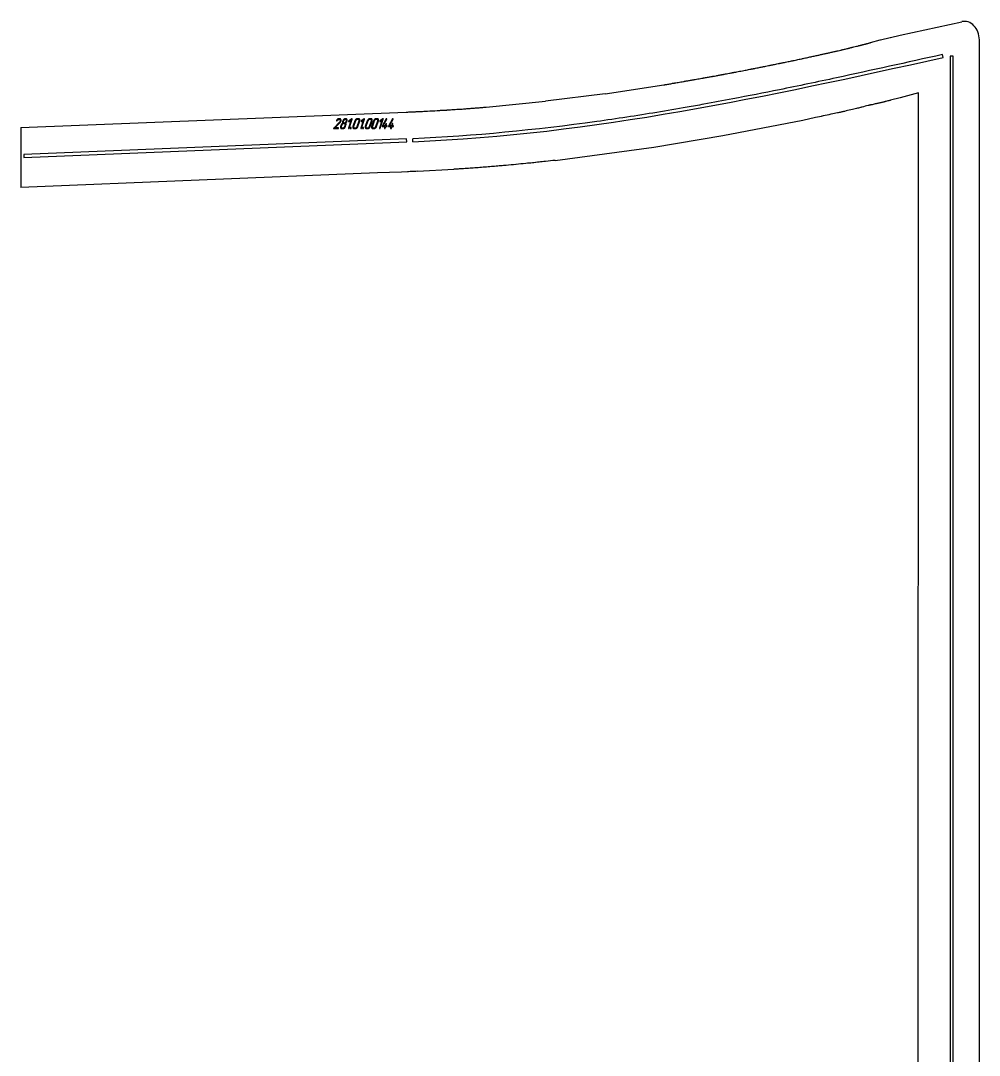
# Model space of a CAD drawing. Header units: millimetres. Extents: x 267 to 1230, y 100 to 2180.
# Drawn here: x 267 to 1230, y 1140 to 2180 of the extents above; entities that cross this region are included whole.
import ezdxf

# ---------------------------------------------------------------- set-up
doc = ezdxf.new("R2010")
doc.units = ezdxf.units.MM
doc.linetypes.add('K5LT32769', pattern=[0])
doc.layers.add('Engraving', color=7, linetype='Continuous')

msp = doc.modelspace()

# ---------------------------------------------------------------- linework, layer by layer
at = {"color": 150, "linetype": 'K5LT32769', "lineweight": 25, "true_color": 0x0080ff}
for p, q in [((1150.8, 2165.2), (1212.6, 2178.8)), ((1140.9, 2162.9), (1150.7, 2165.1)), ((1119.4, 2157.3), (1120, 2157.5)), ((1120, 2157.5), (1120.9, 2157.7)), ((1121.1, 2157.8), (1130.8, 2160.4)), ((1131, 2160.5), (1140.7, 2162.9)), ((1230.3, 2160.6), (1230.3, 137.7)), ((854.3, 2106.3), (913.3, 2115.4)), ((854.3, 2106.3), (794.5, 2098.8)), ((1150.7, 2102.4), (1140.9, 2099.8)), ((1150.8, 2102.4), (1150.7, 2102.4)), ((1169.2, 2107.3), (1150.8, 2102.4)), ((1168.6, 180.9), (1169.2, 2107.3)), ((705.3, 2090.7), (705.5, 2090.7)), ((715.2, 2091.4), (715.4, 2091.4)), ((725, 2092.1), (725.3, 2092.1)), ((734.9, 2092.9), (794.5, 2098.8)), ((1101.3, 2090.2), (1101.1, 2090.1)), ((1111.2, 2092.6), (1111, 2092.5)), ((1121.1, 2095.1), (1120.9, 2095)), ((1131, 2097.3), (1130.8, 2097.3)), ((1140.2, 2099.6), (1139.3, 2099.4)), ((1140.7, 2099.7), (1140.2, 2099.6)), ((1140.9, 2099.8), (1140.7, 2099.7)), ((267.1, 2072.3), (654.5, 2088)), ((655.8, 2088), (655.9, 2088)), ((665.7, 2088.4), (665.9, 2088.5)), ((675.6, 2088.9), (675.8, 2088.9)), ((685.5, 2089.5), (685.7, 2089.5)), ((695.4, 2090), (695.6, 2090.1)), ((972.7, 2064.4), (1052.9, 2079.8)), ((1052.9, 2079.8), (1065.7, 2082.7)), ((1065.7, 2082.7), (1071.6, 2083.8)), ((1081.5, 2085.8), (1081.3, 2085.8)), ((1091.4, 2087.9), (1091.2, 2087.9)), ((267.1, 2072.3), (267.1, 2045.3)), ((903.4, 2052.8), (972.7, 2064.4)), ((804.2, 2039.4), (903.4, 2052.8)), ((267.1, 2045.3), (267.1, 2042.3)), ((267.1, 2042.3), (267.1, 2012.2)), ((794.5, 2038.3), (794.3, 2038.3)), ((655.8, 2028), (649.6, 2027.7)), ((655.9, 2028), (655.8, 2028)), ((656.8, 2028), (655.9, 2028)), ((665.7, 2028.4), (702.4, 2030.4)), ((705.5, 2030.6), (705.3, 2030.6)), ((715.4, 2031.2), (715.2, 2031.2)), ((725.3, 2032), (725, 2031.9)), ((735.2, 2032.7), (734.9, 2032.7)), ((745, 2033.5), (744.8, 2033.5)), ((754.6, 2034.4), (753.7, 2034.3)), ((754.7, 2034.4), (754.6, 2034.4)), ((754.9, 2034.4), (754.7, 2034.4)), ((764.8, 2035.3), (764.6, 2035.3)), ((774.7, 2036.3), (774.5, 2036.3)), ((784.6, 2037.3), (784.4, 2037.3)), ((625.7, 2026.8), (267.1, 2012.2)), ((649.6, 2027.7), (625.7, 2026.8))]:
    msp.add_line(p, q, dxfattribs=at)
msp.add_arc((1153.5, 2155.1), 10.4, 105.0562, 105.6192, dxfattribs=at)
msp.add_ellipse((1215.3, 2160.6), major_axis=(0, -18.5), ratio=0.811415, start_param=1.570796, end_param=3.318696, dxfattribs=at)
for points in [[(1140.7, 2162.9), (1140.8, 2162.9), (1140.8, 2162.9), (1140.9, 2162.9)], [(1111.2, 2155.2), (1111.6, 2155.3), (1112.2, 2155.4), (1113.3, 2155.7), (1114.3, 2156), (1115.3, 2156.2), (1116.3, 2156.5), (1117.4, 2156.8), (1118.4, 2157), (1119.1, 2157.2), (1119.4, 2157.3)], [(1120.9, 2157.7), (1121, 2157.8), (1121, 2157.8), (1121.1, 2157.8)], [(1130.8, 2160.4), (1130.9, 2160.4), (1130.9, 2160.4), (1131, 2160.5)], [(1061.5, 2143.6), (1061.6, 2143.6), (1061.7, 2143.7), (1061.7, 2143.7)], [(1071.4, 2145.8), (1071.5, 2145.8), (1071.6, 2145.8), (1071.6, 2145.9)], [(1012, 2133.3), (1012.1, 2133.4), (1012.2, 2133.4), (1012.2, 2133.4)], [(1021.9, 2135.3), (1022, 2135.4), (1022.1, 2135.4), (1022.1, 2135.4)], [(1031.8, 2137.4), (1031.9, 2137.4), (1032, 2137.4), (1032, 2137.4)], [(1041.7, 2139.4), (1041.8, 2139.4), (1041.9, 2139.4), (1041.9, 2139.5)], [(1051.6, 2141.5), (1051.7, 2141.5), (1051.8, 2141.5), (1051.8, 2141.6)], [(952.7, 2122.1), (952.7, 2122.1), (952.8, 2122.1), (952.9, 2122.2)], [(962.6, 2123.9), (962.6, 2123.9), (962.7, 2123.9), (962.8, 2123.9)], [(972.5, 2125.7), (972.5, 2125.7), (972.6, 2125.8), (972.7, 2125.8)], [(982.4, 2127.6), (982.4, 2127.6), (982.5, 2127.6), (982.6, 2127.6)], [(992.2, 2129.5), (992.3, 2129.5), (992.4, 2129.5), (992.5, 2129.5)], [(1002.1, 2131.4), (1002.2, 2131.4), (1002.3, 2131.4), (1002.4, 2131.4)], [(923, 2117), (923, 2117), (923.1, 2117), (923.2, 2117)], [(932.9, 2118.6), (932.9, 2118.7), (933, 2118.7), (933.1, 2118.7)], [(942.8, 2120.4), (942.8, 2120.4), (942.9, 2120.4), (943, 2120.4)], [(654.5, 2088), (655, 2088), (655.4, 2088), (655.8, 2088)], [(675.8, 2088.9), (679, 2089.1), (682.2, 2089.3), (685.5, 2089.5)], [(794.3, 2038.3), (793.2, 2038.2), (791.1, 2038), (787.9, 2037.6), (785.7, 2037.4), (784.6, 2037.3)], [(804.2, 2039.4), (801, 2039.1), (797.8, 2038.7), (794.5, 2038.3)], [(705.3, 2030.6), (704.3, 2030.5), (703.4, 2030.4), (702.4, 2030.4)], [(734.9, 2032.7), (733.9, 2032.6), (731.7, 2032.4), (728.5, 2032.2), (726.3, 2032), (725.3, 2032)], [(744.8, 2033.5), (743.8, 2033.4), (741.6, 2033.2), (738.4, 2033), (736.2, 2032.8), (735.2, 2032.7)], [(764.6, 2035.3), (761.4, 2035), (758.2, 2034.7), (754.9, 2034.4)], [(774.5, 2036.3), (771.3, 2035.9), (768.1, 2035.6), (764.8, 2035.3)]]:
    msp.add_open_spline(points, degree=3, dxfattribs=at)
for points, knots in [([(1091.4, 2150.4), (1091.8, 2150.4), (1092.6, 2150.6), (1094, 2150.9), (1095.6, 2151.3), (1097.2, 2151.7), (1098.4, 2152), (1099.3, 2152.2), (1100.2, 2152.4), (1100.8, 2152.6), (1101.1, 2152.7)], [0, 0, 0, 0, 0.117974, 0.235948, 0.432571, 0.629195, 0.721896, 0.814597, 0.907299, 1, 1, 1, 1]), ([(1101.1, 2152.7), (1101.1, 2152.7), (1101.2, 2152.7), (1101.2, 2152.7), (1101.3, 2152.7), (1101.3, 2152.7), (1101.3, 2152.7), (1101.3, 2152.7)], [0, 0, 0, 0, 0.249795, 0.499589, 0.749686, 0.874843, 1, 1, 1, 1]), ([(1101.3, 2152.7), (1101.5, 2152.8), (1102, 2152.9), (1102.9, 2153.1), (1104.5, 2153.5), (1106.6, 2154), (1108.5, 2154.5), (1109.9, 2154.8), (1110.7, 2155), (1111, 2155.1)], [0, 0, 0, 0, 0.070032, 0.140063, 0.280127, 0.560253, 0.780127, 0.890063, 1, 1, 1, 1]), ([(1111, 2155.1), (1111, 2155.1), (1111.1, 2155.1), (1111.1, 2155.2), (1111.2, 2155.2), (1111.2, 2155.2), (1111.2, 2155.2), (1111.2, 2155.2)], [0, 0, 0, 0, 0.249834, 0.499668, 0.749745, 0.874872, 1, 1, 1, 1]), ([(1051.8, 2141.6), (1052.3, 2141.7), (1053.6, 2141.9), (1056.3, 2142.5), (1059.1, 2143.1), (1061, 2143.5), (1061.5, 2143.6)], [0, 0, 0, 0, 0.155109, 0.387772, 0.853098, 1, 1, 1, 1]), ([(1061.7, 2143.7), (1062.6, 2143.9), (1064.8, 2144.3), (1067.6, 2144.9), (1069.9, 2145.5), (1070.9, 2145.7), (1071.4, 2145.8)], [0, 0, 0, 0, 0.275289, 0.688223, 0.844112, 1, 1, 1, 1]), ([(1071.6, 2145.9), (1072.1, 2146), (1073.2, 2146.2), (1075.3, 2146.7), (1077.5, 2147.1), (1079.7, 2147.6), (1080.8, 2147.9), (1081.3, 2148)], [0, 0, 0, 0, 0.1589633, 0.3179267, 0.6589633, 0.8294817, 1, 1, 1, 1]), ([(1081.3, 2148), (1081.3, 2148), (1081.4, 2148), (1081.4, 2148), (1081.5, 2148.1), (1081.5, 2148.1), (1081.5, 2148.1), (1081.5, 2148.1)], [0, 0, 0, 0, 0.249772, 0.499545, 0.749653, 0.874826, 1, 1, 1, 1]), ([(1081.5, 2148.1), (1081.8, 2148.1), (1082.5, 2148.3), (1083.8, 2148.6), (1085.3, 2148.9), (1086.9, 2149.3), (1088.8, 2149.7), (1090.2, 2150.1), (1091.2, 2150.3)], [0, 0, 0, 0, 0.100516, 0.201032, 0.402065, 0.551549, 0.701032, 1, 1, 1, 1]), ([(1091.2, 2150.3), (1091.2, 2150.3), (1091.3, 2150.3), (1091.3, 2150.3), (1091.4, 2150.3), (1091.4, 2150.4), (1091.4, 2150.4), (1091.4, 2150.4)], [0, 0, 0, 0, 0.249777, 0.499555, 0.74966, 0.87483, 1, 1, 1, 1]), ([(1002.4, 2131.4), (1002.4, 2131.5), (1002.5, 2131.5), (1002.8, 2131.5), (1003.2, 2131.6), (1004.1, 2131.8), (1005.8, 2132.1), (1008.5, 2132.6), (1010.8, 2133.1), (1012, 2133.3)], [0, 0, 0, 0, 0.018863, 0.037725, 0.07545, 0.1509, 0.301801, 0.603602, 1, 1, 1, 1]), ([(1012.2, 2133.4), (1012.7, 2133.5), (1013.5, 2133.6), (1015.1, 2134), (1017.1, 2134.4), (1019.1, 2134.8), (1020.7, 2135.1), (1021.5, 2135.3), (1021.9, 2135.3)], [0, 0, 0, 0, 0.125, 0.25, 0.5, 0.75, 0.875, 1, 1, 1, 1]), ([(1022.1, 2135.4), (1022.6, 2135.5), (1023.4, 2135.6), (1025, 2135.9), (1027, 2136.4), (1029, 2136.8), (1030.6, 2137.1), (1031.4, 2137.3), (1031.8, 2137.4)], [0, 0, 0, 0, 0.125, 0.25, 0.5, 0.75, 0.875, 1, 1, 1, 1]), ([(1032, 2137.4), (1032.4, 2137.5), (1033.3, 2137.7), (1034.9, 2138), (1036.9, 2138.4), (1039.3, 2138.9), (1040.9, 2139.2), (1041.7, 2139.4)], [0, 0, 0, 0, 0.125, 0.25, 0.5, 0.75, 1, 1, 1, 1]), ([(1041.9, 2139.5), (1042.3, 2139.5), (1043.2, 2139.7), (1044.8, 2140), (1046.8, 2140.5), (1049.2, 2141), (1050.8, 2141.3), (1051.6, 2141.5)], [0, 0, 0, 0, 0.125, 0.25, 0.5, 0.75, 1, 1, 1, 1]), ([(943, 2120.4), (943.6, 2120.5), (945.1, 2120.8), (947.5, 2121.2), (950.1, 2121.7), (951.8, 2122), (952.7, 2122.1)], [0, 0, 0, 0, 0.191447, 0.478617, 0.739309, 1, 1, 1, 1]), ([(952.9, 2122.2), (953.7, 2122.3), (955.1, 2122.6), (957.2, 2122.9), (959, 2123.3), (960.5, 2123.5), (961.5, 2123.7), (962.1, 2123.8), (962.4, 2123.9), (962.6, 2123.9)], [0, 0, 0, 0, 0.254707, 0.445738, 0.636768, 0.818384, 0.909192, 0.954596, 1, 1, 1, 1]), ([(962.8, 2123.9), (963.8, 2124.1), (965.3, 2124.4), (967.4, 2124.8), (969.1, 2125.1), (970.5, 2125.4), (971.6, 2125.6), (972.2, 2125.7), (972.5, 2125.7)], [0, 0, 0, 0, 0.308288, 0.481216, 0.654144, 0.827072, 0.913536, 1, 1, 1, 1]), ([(972.7, 2125.8), (973, 2125.8), (973.5, 2125.9), (974.7, 2126.1), (976.6, 2126.5), (978.7, 2126.9), (980.5, 2127.2), (981.6, 2127.4), (982.1, 2127.5), (982.4, 2127.6)], [0, 0, 0, 0, 0.090005, 0.180011, 0.360022, 0.680011, 0.840005, 0.920003, 1, 1, 1, 1]), ([(982.6, 2127.6), (982.9, 2127.7), (983.6, 2127.8), (984.9, 2128.1), (986.8, 2128.4), (989.4, 2128.9), (991.3, 2129.3), (992.2, 2129.5)], [0, 0, 0, 0, 0.103093, 0.206186, 0.412371, 0.706186, 1, 1, 1, 1]), ([(992.5, 2129.5), (993.3, 2129.7), (994.9, 2130), (997.3, 2130.4), (999.3, 2130.8), (1000.9, 2131.2), (1001.7, 2131.3), (1002.1, 2131.4)], [0, 0, 0, 0, 0.25, 0.5, 0.75, 0.875, 1, 1, 1, 1]), ([(913.3, 2115.4), (913.5, 2115.4), (913.8, 2115.4), (914.4, 2115.5), (915.6, 2115.7), (918, 2116.1), (920.5, 2116.5), (922.4, 2116.9), (923, 2117)], [0, 0, 0, 0, 0.051096, 0.102775, 0.206135, 0.412853, 0.82629, 1, 1, 1, 1]), ([(923.2, 2117), (923.3, 2117), (923.6, 2117.1), (924.4, 2117.2), (925.8, 2117.4), (927.8, 2117.8), (930.3, 2118.2), (932, 2118.5), (932.9, 2118.6)], [0, 0, 0, 0, 0.0413, 0.103249, 0.227148, 0.474947, 0.737473, 1, 1, 1, 1]), ([(933.1, 2118.7), (933.5, 2118.7), (934.4, 2118.9), (936.4, 2119.3), (938.7, 2119.6), (941, 2120), (942.2, 2120.3), (942.8, 2120.4)], [0, 0, 0, 0, 0.115106, 0.287765, 0.633084, 0.816542, 1, 1, 1, 1]), ([(695.6, 2090.1), (695.8, 2090.1), (696.4, 2090.1), (697.5, 2090.2), (700.4, 2090.4), (703.1, 2090.5), (705.3, 2090.7)], [0, 0, 0, 0, 0.084216, 0.168433, 0.336865, 1, 1, 1, 1]), ([(705.5, 2090.7), (706.6, 2090.8), (708.8, 2090.9), (711.6, 2091.1), (713.6, 2091.3), (714.6, 2091.3), (715.2, 2091.4)], [0, 0, 0, 0, 0.364804, 0.682402, 0.841201, 1, 1, 1, 1]), ([(715.4, 2091.4), (716.2, 2091.5), (718.2, 2091.6), (720.8, 2091.8), (723.2, 2092), (724.4, 2092.1), (725, 2092.1)], [0, 0, 0, 0, 0.250906, 0.627264, 0.813632, 1, 1, 1, 1]), ([(725.3, 2092.1), (725.7, 2092.2), (726.8, 2092.3), (728.6, 2092.4), (730.5, 2092.6), (732.7, 2092.7), (734.1, 2092.9), (734.9, 2092.9)], [0, 0, 0, 0, 0.136553, 0.341383, 0.546213, 0.751042, 1, 1, 1, 1]), ([(1101.1, 2090.1), (1099, 2089.6), (1095.8, 2088.9), (1092.5, 2088.2), (1091.4, 2087.9)], [0, 0, 0, 0, 0.652102, 1, 1, 1, 1]), ([(1111, 2092.5), (1109.7, 2092.2), (1106.4, 2091.4), (1103.2, 2090.6), (1101.3, 2090.2)], [0, 0, 0, 0, 0.406484, 1, 1, 1, 1]), ([(1118.5, 2094.5), (1116.5, 2094), (1114.1, 2093.3), (1111.7, 2092.7), (1111.2, 2092.6)], [0, 0, 0, 0, 0.807689, 1, 1, 1, 1]), ([(1120.9, 2095), (1120.5, 2094.9), (1119.7, 2094.8), (1118.9, 2094.6), (1118.5, 2094.5)], [0, 0, 0, 0, 0.478858, 1, 1, 1, 1]), ([(1130.8, 2097.3), (1130.5, 2097.2), (1129.6, 2097), (1128.2, 2096.6), (1126.5, 2096.3), (1124.6, 2095.8), (1122.8, 2095.4), (1121.6, 2095.2), (1121.1, 2095.1)], [0, 0, 0, 0, 0.104683, 0.264084, 0.428998, 0.626305, 0.85551, 1, 1, 1, 1]), ([(1139.3, 2099.4), (1138.6, 2099.2), (1137.4, 2098.9), (1135.9, 2098.5), (1134.7, 2098.2), (1133.7, 2097.9), (1132.5, 2097.7), (1131.6, 2097.4), (1131.1, 2097.3), (1131, 2097.3)], [0, 0, 0, 0, 0.242553, 0.423384, 0.552377, 0.66598, 0.801024, 0.967338, 1, 1, 1, 1]), ([(655.9, 2088), (656.7, 2088.1), (658.3, 2088.1), (660.4, 2088.2), (662, 2088.3), (663.2, 2088.3), (664.4, 2088.4), (665.3, 2088.4), (665.7, 2088.4)], [0, 0, 0, 0, 0.2487079, 0.4974157, 0.6230618, 0.7487079, 0.8743539, 1, 1, 1, 1]), ([(665.9, 2088.5), (666.3, 2088.5), (667.1, 2088.5), (668.7, 2088.6), (671.6, 2088.7), (674, 2088.8), (675.6, 2088.9)], [0, 0, 0, 0, 0.121923, 0.250884, 0.508805, 1, 1, 1, 1]), ([(685.7, 2089.5), (685.9, 2089.5), (686.5, 2089.5), (687.6, 2089.6), (689, 2089.7), (690.6, 2089.8), (692.2, 2089.9), (693.8, 2090), (694.8, 2090), (695.4, 2090)], [0, 0, 0, 0, 0.085539, 0.171079, 0.342158, 0.506618, 0.671079, 0.835539, 1, 1, 1, 1]), ([(1081.3, 2085.8), (1081.2, 2085.7), (1078.6, 2085.2), (1075.4, 2084.6), (1072.2, 2083.9), (1071.6, 2083.8)], [0, 0, 0, 0, 0.020902, 0.813824, 1, 1, 1, 1]), ([(1091.2, 2087.9), (1090, 2087.6), (1086.8, 2086.9), (1083.6, 2086.2), (1081.5, 2085.8)], [0, 0, 0, 0, 0.358031, 1, 1, 1, 1]), ([(665.7, 2028.4), (663.7, 2028.3), (660.7, 2028.2), (657.8, 2028.1), (656.8, 2028)], [0, 0, 0, 0, 0.666667, 1, 1, 1, 1]), ([(715.2, 2031.2), (714.1, 2031.2), (711.9, 2031), (709.1, 2030.8), (706.9, 2030.7), (705.8, 2030.6), (705.5, 2030.6)], [0, 0, 0, 0, 0.333333, 0.666667, 0.888889, 1, 1, 1, 1]), ([(725, 2031.9), (722.9, 2031.8), (719.7, 2031.5), (716.4, 2031.3), (715.4, 2031.2)], [0, 0, 0, 0, 0.666667, 1, 1, 1, 1]), ([(753.7, 2034.3), (751.8, 2034.1), (748.9, 2033.9), (746, 2033.6), (745, 2033.5)], [0, 0, 0, 0, 0.666667, 1, 1, 1, 1]), ([(784.4, 2037.3), (783.3, 2037.1), (780.1, 2036.8), (776.9, 2036.5), (774.7, 2036.3)], [0, 0, 0, 0, 0.333333, 1, 1, 1, 1])]:
    msp.add_open_spline(points, degree=3, knots=knots, dxfattribs=at)
at = {"layer": 'Engraving', "color": 150, "linetype": 'K5LT32769', "lineweight": 25, "true_color": 0x0080ff}
for p, q in [((1194.1, 2142.8), (1193.2, 2145.7)), ((1201.1, 2144.3), (1201.1, 153.3)), ((1204.1, 2144.3), (1201.1, 2144.3)), ((1204.1, 150.4), (1204.1, 2144.3)), ((593.1, 2081.2), (592.7, 2081.1)), ((593.4, 2081.3), (593.1, 2081.2)), ((593.6, 2081.3), (593.4, 2081.3)), ((595.1, 2079.6), (595.1, 2080)), ((599.2, 2080), (596.3, 2071.7)), ((599.7, 2081.2), (596.8, 2079)), ((597, 2071.7), (600.2, 2080.9)), ((597.1, 2078.5), (599.2, 2080)), ((606.1, 2080.6), (605.4, 2080.6)), ((606.4, 2081.3), (605.7, 2081.3)), ((611.6, 2080.1), (608.8, 2071.7)), ((612.1, 2081.2), (609.2, 2079)), ((609.5, 2071.7), (612.6, 2080.9)), ((609.6, 2078.5), (611.6, 2080.1)), ((618.6, 2080.6), (617.9, 2080.6)), ((618.8, 2081.3), (618.1, 2081.3)), ((624.9, 2080.6), (624.2, 2080.6)), ((625.2, 2081.3), (624.5, 2081.3)), ((630.4, 2080.1), (627.6, 2071.7)), ((630.9, 2081.2), (628, 2079)), ((628.3, 2071.7), (631.4, 2080.9)), ((628.4, 2078.5), (630.4, 2080.1)), ((634.2, 2081), (630.4, 2073.9)), ((631.3, 2074.2), (634.9, 2080.9)), ((634.7, 2081.3), (634.4, 2081.2)), ((634.9, 2080.9), (634.9, 2080.9)), ((640.6, 2081), (636.8, 2073.9)), ((637.6, 2074.2), (641.2, 2080.9)), ((641, 2081.3), (640.8, 2081.2)), ((641.2, 2080.9), (641.3, 2080.9)), ((587.5, 2077.8), (581.6, 2071.8)), ((581.7, 2071.3), (586, 2071.3)), ((582.6, 2072), (588, 2077.4)), ((586.2, 2072), (582.6, 2072)), ((584.3, 2079.6), (584.3, 2079.4)), ((587.8, 2078), (587.5, 2077.8)), ((588, 2078.3), (587.8, 2078)), ((588.9, 2074.9), (588.5, 2073.4)), ((589.6, 2074.9), (589.2, 2073.4)), ((589.9, 2071.3), (590.6, 2071.3)), ((590.1, 2072), (590.8, 2072)), ((590.7, 2079.1), (590.5, 2078.4)), ((591.5, 2079.1), (591.2, 2078.4)), ((592.3, 2076.3), (591.5, 2076.3)), ((592.7, 2073.4), (593.2, 2074.9)), ((593.4, 2073.4), (593.9, 2074.9)), ((594, 2078.4), (594.3, 2079.1)), ((594.8, 2078.4), (595, 2079.1)), ((595, 2079.1), (595.1, 2079.3)), ((595.1, 2079.3), (595.1, 2079.6)), ((602.8, 2079.1), (600.9, 2073.4)), ((603.5, 2079.1), (601.6, 2073.4)), ((602.3, 2071.3), (603, 2071.3)), ((602.5, 2072), (603.3, 2072)), ((605.2, 2073.4), (607.1, 2079.1)), ((605.9, 2073.4), (607.8, 2079.1)), ((615.3, 2079.1), (613.3, 2073.5)), ((616, 2079.1), (614, 2073.5)), ((614.7, 2071.3), (615.4, 2071.3)), ((615, 2072), (615.7, 2072)), ((617.6, 2073.5), (619.5, 2079.1)), ((618.3, 2073.5), (620.2, 2079.1)), ((621.6, 2079.1), (619.7, 2073.5)), ((622.3, 2079.1), (620.4, 2073.5)), ((621.1, 2071.3), (621.8, 2071.3)), ((621.3, 2072), (622, 2072)), ((623.9, 2073.5), (625.9, 2079.1)), ((624.7, 2073.5), (626.6, 2079.2)), ((630.4, 2073.9), (630.4, 2073.8)), ((630.6, 2073.5), (633.1, 2073.5)), ((633.3, 2074.2), (631.3, 2074.2)), ((633.1, 2073.5), (632.5, 2071.7)), ((633.2, 2071.7), (633.8, 2073.5)), ((633.9, 2076), (633.3, 2074.2)), ((633.8, 2073.5), (634.9, 2073.5)), ((634.1, 2074.2), (634.7, 2076)), ((635.1, 2074.2), (634.1, 2074.2)), ((636.8, 2073.9), (636.7, 2073.8)), ((637, 2073.5), (639.4, 2073.5)), ((639.7, 2074.2), (637.6, 2074.2)), ((639.4, 2073.5), (638.8, 2071.7)), ((639.6, 2071.7), (640.2, 2073.5)), ((640.3, 2076), (639.7, 2074.2)), ((640.2, 2073.5), (641.2, 2073.5)), ((640.4, 2074.2), (641, 2076)), ((641.5, 2074.2), (640.4, 2074.2)), ((654.7, 2061), (270.1, 2045.4)), ((654.9, 2058), (654.7, 2061)), ((661.1, 2058.2), (661.1, 2061.2)), ((270.1, 2042.4), (654.9, 2058)), ((270.1, 2045.4), (270.1, 2042.4))]:
    msp.add_line(p, q, dxfattribs=at)
msp.add_open_spline([(1193.2, 2145.7), (1157.7, 2137.9), (1103.2, 2125.7), (1033, 2111), (988.5, 2102.3), (957.6, 2096.5), (932.1, 2092), (896.3, 2085.8), (804.8, 2072), (722.9, 2063.8), (661.1, 2061.2)], degree=3, knots=[0, 0, 0, 0, 2.019691, 3.107223, 3.989378, 4.540256, 4.85478, 5.429092, 6.559941, 10, 10, 10, 10], dxfattribs=at)
for points, degree in [([(661.1, 2058.2), (841.6, 2065.2), (1018.3, 2104), (1194.1, 2142.8)], 3), ([(585.7, 2080.9), (584.9, 2080.4), (584.3, 2079.6)], 2), ([(584.9, 2079.3), (585.4, 2080), (585.9, 2080.3)], 2), ([(587.1, 2081.3), (586.4, 2081.3), (585.7, 2080.9)], 2), ([(585.9, 2080.3), (586.4, 2080.5), (586.9, 2080.5)], 2), ([(586.9, 2080.5), (587.3, 2080.5), (587.6, 2080.4)], 2), ([(588.7, 2080.6), (588.1, 2081.3), (587.1, 2081.3)], 2), ([(587.6, 2080.4), (587.9, 2080.2), (588.1, 2080)], 2), ([(588.1, 2080), (588.5, 2079.5), (588.2, 2078.8)], 2), ([(589, 2078.8), (589.3, 2079.8), (588.7, 2080.6)], 2), ([(591.9, 2080.6), (591, 2080), (590.7, 2079.1)], 2), ([(592.2, 2080.1), (591.7, 2079.7), (591.5, 2079.1)], 2), ([(592.7, 2081.1), (592.3, 2081), (591.9, 2080.6)], 2), ([(593.4, 2080.5), (592.8, 2080.5), (592.2, 2080.1)], 2), ([(594.2, 2080.1), (593.9, 2080.5), (593.4, 2080.5)], 2), ([(594.9, 2080.6), (594.5, 2081.3), (593.6, 2081.3)], 2), ([(594.3, 2079.1), (594.5, 2079.7), (594.2, 2080.1)], 2), ([(595.1, 2080), (595.1, 2080.3), (594.9, 2080.6)], 2), ([(599.9, 2081.3), (599.8, 2081.3), (599.7, 2081.2)], 2), ([(600.2, 2081.2), (600.1, 2081.3), (599.9, 2081.3)], 2), ([(600.2, 2080.9), (600.2, 2081.1), (600.2, 2081.2)], 2), ([(603.9, 2080.6), (603.1, 2080), (602.8, 2079.1)], 2), ([(604.3, 2080.1), (603.7, 2079.7), (603.5, 2079.1)], 2), ([(605.7, 2081.3), (604.8, 2081.3), (603.9, 2080.6)], 2), ([(605.4, 2080.6), (604.8, 2080.6), (604.3, 2080.1)], 2), ([(607, 2080.1), (606.7, 2080.6), (606.1, 2080.6)], 2), ([(607.7, 2080.6), (607.3, 2081.3), (606.4, 2081.3)], 2), ([(607.1, 2079.1), (607.3, 2079.7), (607, 2080.1)], 2), ([(607.8, 2079.1), (608.1, 2080), (607.7, 2080.6)], 2), ([(612.4, 2081.3), (612.2, 2081.3), (612.1, 2081.2)], 2), ([(612.6, 2081.2), (612.5, 2081.3), (612.4, 2081.3)], 2), ([(612.6, 2080.9), (612.7, 2081.1), (612.6, 2081.2)], 2), ([(616.4, 2080.6), (615.5, 2080), (615.3, 2079.1)], 2), ([(616.7, 2080.1), (616.2, 2079.7), (616, 2079.1)], 2), ([(618.1, 2081.3), (617.2, 2081.3), (616.4, 2080.6)], 2), ([(617.9, 2080.6), (617.3, 2080.6), (616.7, 2080.1)], 2), ([(619.4, 2080.1), (619.2, 2080.6), (618.6, 2080.6)], 2), ([(620.1, 2080.7), (619.7, 2081.3), (618.8, 2081.3)], 2), ([(619.5, 2079.1), (619.7, 2079.7), (619.4, 2080.1)], 2), ([(620.2, 2079.1), (620.5, 2080), (620.1, 2080.7)], 2), ([(622.7, 2080.6), (621.9, 2080), (621.6, 2079.1)], 2), ([(623.1, 2080.2), (622.5, 2079.7), (622.3, 2079.1)], 2), ([(624.5, 2081.3), (623.6, 2081.3), (622.7, 2080.6)], 2), ([(624.2, 2080.6), (623.6, 2080.6), (623.1, 2080.2)], 2), ([(625.8, 2080.2), (625.5, 2080.6), (624.9, 2080.6)], 2), ([(626.5, 2080.7), (626, 2081.3), (625.2, 2081.3)], 2), ([(625.9, 2079.1), (626.1, 2079.7), (625.8, 2080.2)], 2), ([(626.6, 2079.2), (626.9, 2080), (626.5, 2080.7)], 2), ([(631.2, 2081.3), (631, 2081.3), (630.9, 2081.2)], 2), ([(631.4, 2081.2), (631.3, 2081.3), (631.2, 2081.3)], 2), ([(631.4, 2080.9), (631.5, 2081.1), (631.4, 2081.2)], 2), ([(634.4, 2081.2), (634.3, 2081.1), (634.2, 2081)], 2), ([(634.9, 2081.2), (634.8, 2081.3), (634.7, 2081.3)], 2), ([(634.9, 2080.9), (635, 2081.1), (634.9, 2081.2)], 2), ([(640.8, 2081.2), (640.7, 2081.2), (640.6, 2081)], 2), ([(641.2, 2081.2), (641.2, 2081.3), (641, 2081.3)], 2), ([(641.3, 2080.9), (641.3, 2081.1), (641.2, 2081.2)], 2), ([(581.6, 2071.8), (581.6, 2071.8), (581.5, 2071.7)], 2), ([(581.5, 2071.7), (581.5, 2071.5), (581.5, 2071.4)], 2), ([(581.5, 2071.4), (581.6, 2071.3), (581.7, 2071.3)], 2), ([(584.3, 2079.4), (584.2, 2079.3), (584.3, 2079.2)], 2), ([(584.3, 2079.2), (584.4, 2079.1), (584.5, 2079.1)], 2), ([(584.5, 2079.1), (584.6, 2079.1), (584.7, 2079.1)], 2), ([(584.7, 2079.1), (584.8, 2079.2), (584.9, 2079.3)], 2), ([(586, 2071.3), (586.2, 2071.3), (586.3, 2071.4)], 2), ([(586.4, 2071.9), (586.4, 2072), (586.2, 2072)], 2), ([(586.3, 2071.4), (586.4, 2071.5), (586.5, 2071.7)], 2), ([(586.5, 2071.7), (586.5, 2071.8), (586.4, 2071.9)], 2), ([(588.2, 2078.8), (588.1, 2078.5), (588, 2078.3)], 2), ([(588, 2077.4), (588.4, 2077.8), (588.6, 2078.1)], 2), ([(588.5, 2073.4), (588.2, 2072.5), (588.6, 2071.9)], 2), ([(588.6, 2078.1), (588.8, 2078.5), (589, 2078.8)], 2), ([(588.6, 2071.9), (589, 2071.3), (589.9, 2071.3)], 2), ([(589.6, 2075.9), (589.1, 2075.4), (588.9, 2074.9)], 2), ([(589.2, 2073.4), (589, 2072.9), (589.3, 2072.4)], 2), ([(589.3, 2072.4), (589.5, 2072), (590.1, 2072)], 2), ([(590.7, 2076.7), (590.1, 2076.4), (589.6, 2075.9)], 2), ([(590.4, 2075.9), (589.8, 2075.4), (589.6, 2074.9)], 2), ([(590.5, 2078.4), (590.3, 2077.9), (590.4, 2077.5)], 2), ([(590.4, 2077.5), (590.5, 2077), (590.7, 2076.7)], 2), ([(591.5, 2076.3), (591, 2076.3), (590.4, 2075.9)], 2), ([(590.6, 2071.3), (591.5, 2071.3), (592.3, 2071.9)], 2), ([(590.8, 2072), (591.4, 2072), (592, 2072.4)], 2), ([(591.2, 2078.4), (591, 2077.8), (591.3, 2077.4)], 2), ([(591.3, 2077.4), (591.5, 2077), (592.1, 2077)], 2), ([(592, 2072.4), (592.5, 2072.8), (592.7, 2073.4)], 2), ([(592.1, 2077), (592.7, 2077), (593.3, 2077.4)], 2), ([(593.1, 2075.9), (592.9, 2076.3), (592.3, 2076.3)], 2), ([(592.3, 2071.9), (593.1, 2072.5), (593.4, 2073.4)], 2), ([(593.2, 2074.9), (593.4, 2075.4), (593.1, 2075.9)], 2), ([(593.3, 2077.4), (593.8, 2077.8), (594, 2078.4)], 2), ([(593.4, 2076.7), (593.9, 2077.1), (594.3, 2077.5)], 2), ([(594, 2076), (593.8, 2076.5), (593.4, 2076.7)], 2), ([(593.9, 2074.9), (594.1, 2075.5), (594, 2076)], 2), ([(594.3, 2077.5), (594.6, 2077.9), (594.8, 2078.4)], 2), ([(596.3, 2071.7), (596.3, 2071.5), (596.4, 2071.4)], 2), ([(596.4, 2071.4), (596.5, 2071.3), (596.6, 2071.3)], 2), ([(596.8, 2079), (596.6, 2078.8), (596.6, 2078.8)], 2), ([(596.6, 2078.8), (596.6, 2078.6), (596.6, 2078.5)], 2), ([(596.6, 2078.5), (596.7, 2078.4), (596.9, 2078.4)], 2), ([(596.6, 2071.3), (596.7, 2071.3), (596.9, 2071.4)], 2), ([(596.9, 2078.4), (597, 2078.4), (597.1, 2078.5)], 2), ([(596.9, 2071.4), (597, 2071.5), (597, 2071.7)], 2), ([(598.4, 2072.2), (598.2, 2072), (598.1, 2071.8)], 2), ([(598.1, 2071.8), (598.1, 2071.6), (598.2, 2071.5)], 2), ([(598.2, 2071.5), (598.2, 2071.3), (598.5, 2071.3)], 2), ([(598.9, 2072.4), (598.6, 2072.4), (598.4, 2072.2)], 2), ([(598.5, 2071.3), (598.8, 2071.3), (598.9, 2071.5)], 2), ([(599.2, 2072.2), (599, 2072.4), (598.9, 2072.4)], 2), ([(598.9, 2071.5), (599.1, 2071.6), (599.2, 2071.8)], 2), ([(599.2, 2071.8), (599.3, 2072), (599.2, 2072.2)], 2), ([(600.9, 2073.4), (600.6, 2072.5), (601, 2071.9)], 2), ([(601, 2071.9), (601.5, 2071.3), (602.3, 2071.3)], 2), ([(601.6, 2073.4), (601.4, 2072.9), (601.7, 2072.4)], 2), ([(601.7, 2072.4), (602, 2072), (602.5, 2072)], 2), ([(603, 2071.3), (603.9, 2071.3), (604.7, 2071.9)], 2), ([(603.3, 2072), (603.8, 2072), (604.4, 2072.4)], 2), ([(604.4, 2072.4), (605, 2072.8), (605.2, 2073.4)], 2), ([(604.7, 2071.9), (605.6, 2072.6), (605.9, 2073.4)], 2), ([(608.8, 2071.7), (608.7, 2071.5), (608.8, 2071.4)], 2), ([(608.8, 2071.4), (608.9, 2071.3), (609, 2071.3)], 2), ([(609.1, 2078.8), (609, 2078.6), (609.1, 2078.5)], 2), ([(609, 2071.3), (609.2, 2071.3), (609.3, 2071.4)], 2), ([(609.2, 2079), (609.1, 2078.8), (609.1, 2078.8)], 2), ([(609.1, 2078.5), (609.1, 2078.4), (609.3, 2078.4)], 2), ([(609.3, 2078.4), (609.4, 2078.4), (609.6, 2078.5)], 2), ([(609.3, 2071.4), (609.4, 2071.5), (609.5, 2071.7)], 2), ([(610.6, 2071.9), (610.5, 2071.6), (610.6, 2071.5)], 2), ([(610.8, 2072.2), (610.6, 2072), (610.6, 2071.9)], 2), ([(610.6, 2071.5), (610.7, 2071.3), (610.9, 2071.3)], 2), ([(611.3, 2072.4), (611, 2072.4), (610.8, 2072.2)], 2), ([(610.9, 2071.3), (611.2, 2071.3), (611.4, 2071.5)], 2), ([(611.6, 2072.2), (611.5, 2072.4), (611.3, 2072.4)], 2), ([(611.4, 2071.5), (611.6, 2071.7), (611.6, 2071.9)], 2), ([(611.6, 2071.9), (611.7, 2072), (611.6, 2072.2)], 2), ([(613.3, 2073.5), (613, 2072.6), (613.5, 2071.9)], 2), ([(613.5, 2071.9), (613.9, 2071.3), (614.7, 2071.3)], 2), ([(614, 2073.5), (613.8, 2072.9), (614.1, 2072.5)], 2), ([(614.1, 2072.5), (614.4, 2072), (615, 2072)], 2), ([(615.4, 2071.3), (616.3, 2071.3), (617.2, 2072)], 2), ([(615.7, 2072), (616.3, 2072), (616.8, 2072.4)], 2), ([(616.8, 2072.4), (617.4, 2072.8), (617.6, 2073.5)], 2), ([(617.2, 2072), (618, 2072.6), (618.3, 2073.5)], 2), ([(619.7, 2073.5), (619.4, 2072.6), (619.8, 2071.9)], 2), ([(619.8, 2071.9), (620.3, 2071.3), (621.1, 2071.3)], 2), ([(620.4, 2073.5), (620.2, 2072.9), (620.5, 2072.5)], 2), ([(620.5, 2072.5), (620.8, 2072), (621.3, 2072)], 2), ([(621.8, 2071.3), (622.7, 2071.3), (623.5, 2072)], 2), ([(622, 2072), (622.6, 2072), (623.2, 2072.4)], 2), ([(623.2, 2072.4), (623.7, 2072.9), (623.9, 2073.5)], 2), ([(623.5, 2072), (624.4, 2072.6), (624.7, 2073.5)], 2), ([(627.6, 2071.7), (627.5, 2071.5), (627.6, 2071.4)], 2), ([(627.6, 2071.4), (627.7, 2071.3), (627.8, 2071.3)], 2), ([(628, 2079), (627.9, 2078.9), (627.8, 2078.8)], 2), ([(627.8, 2078.8), (627.8, 2078.7), (627.9, 2078.5)], 2), ([(627.8, 2071.3), (627.9, 2071.3), (628.1, 2071.4)], 2), ([(627.9, 2078.5), (627.9, 2078.4), (628.1, 2078.4)], 2), ([(628.1, 2078.4), (628.2, 2078.4), (628.4, 2078.5)], 2), ([(628.1, 2071.4), (628.2, 2071.5), (628.3, 2071.7)], 2), ([(630.4, 2073.8), (630.3, 2073.7), (630.4, 2073.6)], 2), ([(630.4, 2073.6), (630.5, 2073.5), (630.6, 2073.5)], 2), ([(632.5, 2071.7), (632.4, 2071.5), (632.5, 2071.4)], 2), ([(632.5, 2071.4), (632.7, 2071.3), (632.7, 2071.3)], 2), ([(632.7, 2071.3), (632.9, 2071.3), (633, 2071.4)], 2), ([(633, 2071.4), (633.1, 2071.5), (633.2, 2071.7)], 2), ([(634.1, 2076.2), (634, 2076.1), (633.9, 2076)], 2), ([(634.4, 2076.3), (634.3, 2076.3), (634.1, 2076.2)], 2), ([(634.6, 2076.2), (634.5, 2076.3), (634.4, 2076.3)], 2), ([(634.7, 2076), (634.7, 2076.1), (634.6, 2076.2)], 2), ([(634.9, 2073.5), (635.1, 2073.5), (635.2, 2073.6)], 2), ([(635.3, 2074.1), (635.3, 2074.2), (635.1, 2074.2)], 2), ([(635.2, 2073.6), (635.3, 2073.7), (635.4, 2073.8)], 2), ([(635.4, 2073.8), (635.4, 2074), (635.3, 2074.1)], 2), ([(636.7, 2073.8), (636.7, 2073.7), (636.7, 2073.6)], 2), ([(636.7, 2073.6), (636.8, 2073.5), (637, 2073.5)], 2), ([(638.8, 2071.7), (638.8, 2071.5), (638.9, 2071.4)], 2), ([(638.9, 2071.4), (639, 2071.3), (639.1, 2071.3)], 2), ([(639.1, 2071.3), (639.2, 2071.3), (639.4, 2071.4)], 2), ([(639.4, 2071.4), (639.5, 2071.5), (639.6, 2071.7)], 2), ([(640.5, 2076.2), (640.3, 2076.1), (640.3, 2076)], 2), ([(640.8, 2076.3), (640.6, 2076.3), (640.5, 2076.2)], 2), ([(641, 2076.2), (640.9, 2076.3), (640.8, 2076.3)], 2), ([(641, 2076), (641.1, 2076.1), (641, 2076.2)], 2), ([(641.2, 2073.5), (641.4, 2073.5), (641.5, 2073.6)], 2), ([(641.7, 2074.1), (641.6, 2074.2), (641.5, 2074.2)], 2), ([(641.5, 2073.6), (641.7, 2073.7), (641.7, 2073.8)], 2), ([(641.7, 2073.8), (641.8, 2074), (641.7, 2074.1)], 2)]:
    msp.add_open_spline(points, degree=degree, dxfattribs=at)

doc.saveas('drawing.dxf')
